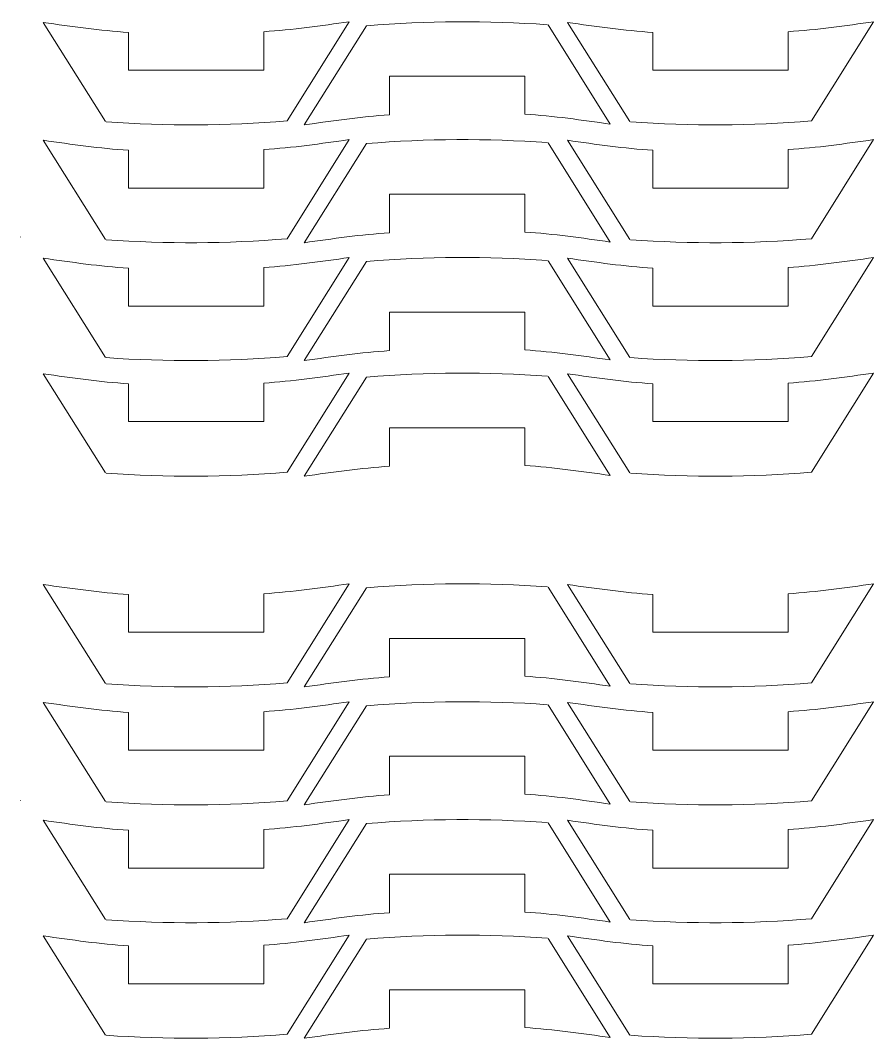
# Model space of a CAD drawing. Header units: centimetres. Extents: x -226 to -75, y 0 to 222.
# Drawn here: x -216.22 to -211.49, y 15 to 20.65 of the extents above; entities that cross this region are included whole.
import ezdxf

# ---------------------------------------------------------------- set-up
doc = ezdxf.new("R2010")
doc.units = ezdxf.units.CM
doc.header["$MEASUREMENT"] = 0
doc.layers.add('layer 1', color=7, linetype='Continuous')

msp = doc.modelspace()

# ---------------------------------------------------------------- linework, layer by layer
at = {"layer": 'layer 1', "color": 1, "lineweight": 9}
for points, knots in [([(-215.62171, 20.58066), (-215.7787, 20.59103), (-215.93872, 20.61382), (-216.09426, 20.63608), (-216.09426, 20.63608), (-216.09426, 20.63608), (-215.74938, 20.08695), (-215.74938, 20.08695)], [0, 0, 0, 0, 0.3333333, 0.3333333, 0.3333333, 0.3333333, 1, 1, 1, 1]), ([(-214.87175, 20.58466), (-214.71476, 20.59503), (-214.55474, 20.61782), (-214.3992, 20.64008), (-214.3992, 20.64008), (-214.3992, 20.64008), (-214.74408, 20.09095), (-214.74408, 20.09095)], [0, 0, 0, 0, 0.3333333, 0.3333333, 0.3333333, 0.3333333, 1, 1, 1, 1]), ([(-214.1757, 20.12426), (-214.33265, 20.11388), (-214.49271, 20.0911), (-214.64825, 20.06884), (-214.64825, 20.06884), (-214.64825, 20.06884), (-214.30337, 20.61797), (-214.30337, 20.61797)], [0, 0, 0, 0, 0.3333333, 0.3333333, 0.3333333, 0.3333333, 1, 1, 1, 1]), ([(-213.42571, 20.12825), (-213.26876, 20.11788), (-213.1087, 20.09509), (-212.95316, 20.07283), (-212.95316, 20.07283), (-212.95316, 20.07283), (-213.29804, 20.62197), (-213.29804, 20.62197)], [0, 0, 0, 0, 0.3333333, 0.3333333, 0.3333333, 0.3333333, 1, 1, 1, 1]), ([(-212.71684, 20.58066), (-212.87383, 20.59103), (-213.03385, 20.61382), (-213.18939, 20.63608), (-213.18939, 20.63608), (-213.18939, 20.63608), (-212.84451, 20.08695), (-212.84451, 20.08695)], [0, 0, 0, 0, 0.3333333, 0.3333333, 0.3333333, 0.3333333, 1, 1, 1, 1]), ([(-211.96688, 20.58466), (-211.80989, 20.59503), (-211.64987, 20.61782), (-211.49433, 20.64008), (-211.49433, 20.64008), (-211.49433, 20.64008), (-211.83921, 20.09095), (-211.83921, 20.09095)], [0, 0, 0, 0, 0.3333333, 0.3333333, 0.3333333, 0.3333333, 1, 1, 1, 1]), ([(-215.62171, 19.92768), (-215.7787, 19.93809), (-215.93872, 19.96088), (-216.09426, 19.98314), (-216.09426, 19.98314), (-216.09426, 19.98314), (-215.74938, 19.434), (-215.74938, 19.434)], [0, 0, 0, 0, 0.3333333, 0.3333333, 0.3333333, 0.3333333, 1, 1, 1, 1]), ([(-214.87175, 19.93168), (-214.71476, 19.94208), (-214.55474, 19.96487), (-214.3992, 19.98713), (-214.3992, 19.98713), (-214.3992, 19.98713), (-214.74408, 19.438), (-214.74408, 19.438)], [0, 0, 0, 0, 0.3333333, 0.3333333, 0.3333333, 0.3333333, 1, 1, 1, 1]), ([(-212.71684, 19.92768), (-212.87383, 19.93809), (-213.03385, 19.96088), (-213.18939, 19.98314), (-213.18939, 19.98314), (-213.18939, 19.98314), (-212.84451, 19.434), (-212.84451, 19.434)], [0, 0, 0, 0, 0.3333333, 0.3333333, 0.3333333, 0.3333333, 1, 1, 1, 1]), ([(-211.96688, 19.93168), (-211.80989, 19.94208), (-211.64987, 19.96487), (-211.49433, 19.98713), (-211.49433, 19.98713), (-211.49433, 19.98713), (-211.83921, 19.438), (-211.83921, 19.438)], [0, 0, 0, 0, 0.3333333, 0.3333333, 0.3333333, 0.3333333, 1, 1, 1, 1]), ([(-214.1757, 19.47128), (-214.33265, 19.46094), (-214.49271, 19.43815), (-214.64825, 19.41589), (-214.64825, 19.41589), (-214.64825, 19.41589), (-214.30337, 19.96502), (-214.30337, 19.96502)], [0, 0, 0, 0, 0.3333333, 0.3333333, 0.3333333, 0.3333333, 1, 1, 1, 1]), ([(-213.42571, 19.47527), (-213.26876, 19.46493), (-213.1087, 19.44214), (-212.95316, 19.41988), (-212.95316, 19.41988), (-212.95316, 19.41988), (-213.29804, 19.96902), (-213.29804, 19.96902)], [0, 0, 0, 0, 0.3333333, 0.3333333, 0.3333333, 0.3333333, 1, 1, 1, 1]), ([(-216.2212, 19.44664), (-216.2212, 19.44664), (-216.2212, 19.44735), (-216.2212, 19.44735), (-216.2212, 19.44735), (-216.2212, 19.44735), (-216.2212, 19.44802), (-216.2212, 19.44802), (-216.2212, 19.44802), (-216.2212, 19.44802), (-216.2212, 19.44664), (-216.2212, 19.44664)], [0, 0, 0, 0, 0.25, 0.25, 0.25, 0.25, 0.5, 0.5, 0.5, 0.5, 1, 1, 1, 1]), ([(-215.62171, 19.27473), (-215.7787, 19.2851), (-215.93872, 19.30789), (-216.09426, 19.33015), (-216.09426, 19.33015), (-216.09426, 19.33015), (-215.74938, 18.78102), (-215.74938, 18.78102)], [0, 0, 0, 0, 0.3333333, 0.3333333, 0.3333333, 0.3333333, 1, 1, 1, 1]), ([(-214.87175, 19.27873), (-214.71476, 19.2891), (-214.55474, 19.31189), (-214.3992, 19.33415), (-214.3992, 19.33415), (-214.3992, 19.33415), (-214.74408, 18.78502), (-214.74408, 18.78502)], [0, 0, 0, 0, 0.3333333, 0.3333333, 0.3333333, 0.3333333, 1, 1, 1, 1]), ([(-214.1757, 18.81833), (-214.33265, 18.80795), (-214.49271, 18.78516), (-214.64825, 18.7629), (-214.64825, 18.7629), (-214.64825, 18.7629), (-214.30337, 19.31204), (-214.30337, 19.31204)], [0, 0, 0, 0, 0.3333333, 0.3333333, 0.3333333, 0.3333333, 1, 1, 1, 1]), ([(-213.42571, 18.82232), (-213.26876, 18.81195), (-213.1087, 18.78916), (-212.95316, 18.7669), (-212.95316, 18.7669), (-212.95316, 18.7669), (-213.29804, 19.31604), (-213.29804, 19.31604)], [0, 0, 0, 0, 0.3333333, 0.3333333, 0.3333333, 0.3333333, 1, 1, 1, 1]), ([(-212.71684, 19.27473), (-212.87383, 19.2851), (-213.03385, 19.30789), (-213.18939, 19.33015), (-213.18939, 19.33015), (-213.18939, 19.33015), (-212.84451, 18.78102), (-212.84451, 18.78102)], [0, 0, 0, 0, 0.3333333, 0.3333333, 0.3333333, 0.3333333, 1, 1, 1, 1]), ([(-211.96688, 19.27873), (-211.80989, 19.2891), (-211.64987, 19.31189), (-211.49433, 19.33415), (-211.49433, 19.33415), (-211.49433, 19.33415), (-211.83921, 18.78502), (-211.83921, 18.78502)], [0, 0, 0, 0, 0.3333333, 0.3333333, 0.3333333, 0.3333333, 1, 1, 1, 1]), ([(-215.62171, 18.63467), (-215.7787, 18.64504), (-215.93872, 18.66783), (-216.09426, 18.69009), (-216.09426, 18.69009), (-216.09426, 18.69009), (-215.74938, 18.14095), (-215.74938, 18.14095)], [0, 0, 0, 0, 0.3333333, 0.3333333, 0.3333333, 0.3333333, 1, 1, 1, 1]), ([(-214.87175, 18.63866), (-214.71476, 18.64904), (-214.55474, 18.67182), (-214.3992, 18.69408), (-214.3992, 18.69408), (-214.3992, 18.69408), (-214.74408, 18.14495), (-214.74408, 18.14495)], [0, 0, 0, 0, 0.3333333, 0.3333333, 0.3333333, 0.3333333, 1, 1, 1, 1]), ([(-212.71684, 18.63467), (-212.87383, 18.64504), (-213.03385, 18.66783), (-213.18939, 18.69009), (-213.18939, 18.69009), (-213.18939, 18.69009), (-212.84451, 18.14095), (-212.84451, 18.14095)], [0, 0, 0, 0, 0.3333333, 0.3333333, 0.3333333, 0.3333333, 1, 1, 1, 1]), ([(-211.96688, 18.63866), (-211.80989, 18.64904), (-211.64987, 18.67182), (-211.49433, 18.69408), (-211.49433, 18.69408), (-211.49433, 18.69408), (-211.83921, 18.14495), (-211.83921, 18.14495)], [0, 0, 0, 0, 0.3333333, 0.3333333, 0.3333333, 0.3333333, 1, 1, 1, 1]), ([(-214.1757, 18.17826), (-214.33265, 18.16789), (-214.49271, 18.1451), (-214.64825, 18.12284), (-214.64825, 18.12284), (-214.64825, 18.12284), (-214.30337, 18.67197), (-214.30337, 18.67197)], [0, 0, 0, 0, 0.3333333, 0.3333333, 0.3333333, 0.3333333, 1, 1, 1, 1]), ([(-213.42571, 18.18226), (-213.26876, 18.17189), (-213.1087, 18.1491), (-212.95316, 18.12684), (-212.95316, 18.12684), (-212.95316, 18.12684), (-213.29804, 18.67597), (-213.29804, 18.67597)], [0, 0, 0, 0, 0.3333333, 0.3333333, 0.3333333, 0.3333333, 1, 1, 1, 1]), ([(-215.62171, 17.46771), (-215.7787, 17.47808), (-215.93872, 17.50087), (-216.09426, 17.52313), (-216.09426, 17.52313), (-216.09426, 17.52313), (-215.74938, 16.974), (-215.74938, 16.974)], [0, 0, 0, 0, 0.3333333, 0.3333333, 0.3333333, 0.3333333, 1, 1, 1, 1]), ([(-214.87175, 17.47171), (-214.71476, 17.48208), (-214.55474, 17.50487), (-214.3992, 17.52713), (-214.3992, 17.52713), (-214.3992, 17.52713), (-214.74408, 16.97799), (-214.74408, 16.97799)], [0, 0, 0, 0, 0.3333333, 0.3333333, 0.3333333, 0.3333333, 1, 1, 1, 1]), ([(-214.1757, 17.0113), (-214.33265, 17.00093), (-214.49271, 16.97814), (-214.64825, 16.95588), (-214.64825, 16.95588), (-214.64825, 16.95588), (-214.30337, 17.50502), (-214.30337, 17.50502)], [0, 0, 0, 0, 0.3333333, 0.3333333, 0.3333333, 0.3333333, 1, 1, 1, 1]), ([(-213.42571, 17.0153), (-213.26876, 17.00493), (-213.1087, 16.98214), (-212.95316, 16.95988), (-212.95316, 16.95988), (-212.95316, 16.95988), (-213.29804, 17.50901), (-213.29804, 17.50901)], [0, 0, 0, 0, 0.3333333, 0.3333333, 0.3333333, 0.3333333, 1, 1, 1, 1]), ([(-212.71684, 17.46771), (-212.87383, 17.47808), (-213.03385, 17.50087), (-213.18939, 17.52313), (-213.18939, 17.52313), (-213.18939, 17.52313), (-212.84451, 16.974), (-212.84451, 16.974)], [0, 0, 0, 0, 0.3333333, 0.3333333, 0.3333333, 0.3333333, 1, 1, 1, 1]), ([(-211.96688, 17.47171), (-211.80989, 17.48208), (-211.64987, 17.50487), (-211.49433, 17.52713), (-211.49433, 17.52713), (-211.49433, 17.52713), (-211.83921, 16.97799), (-211.83921, 16.97799)], [0, 0, 0, 0, 0.3333333, 0.3333333, 0.3333333, 0.3333333, 1, 1, 1, 1]), ([(-215.62171, 16.81473), (-215.7787, 16.82514), (-215.93872, 16.84792), (-216.09426, 16.87018), (-216.09426, 16.87018), (-216.09426, 16.87018), (-215.74938, 16.32105), (-215.74938, 16.32105)], [0, 0, 0, 0, 0.3333333, 0.3333333, 0.3333333, 0.3333333, 1, 1, 1, 1]), ([(-214.87175, 16.81872), (-214.71476, 16.82913), (-214.55474, 16.85192), (-214.3992, 16.87418), (-214.3992, 16.87418), (-214.3992, 16.87418), (-214.74408, 16.32504), (-214.74408, 16.32504)], [0, 0, 0, 0, 0.3333333, 0.3333333, 0.3333333, 0.3333333, 1, 1, 1, 1]), ([(-214.1757, 16.35832), (-214.33265, 16.34799), (-214.49271, 16.3252), (-214.64825, 16.30294), (-214.64825, 16.30294), (-214.64825, 16.30294), (-214.30337, 16.85207), (-214.30337, 16.85207)], [0, 0, 0, 0, 0.3333333, 0.3333333, 0.3333333, 0.3333333, 1, 1, 1, 1]), ([(-213.42571, 16.36232), (-213.26876, 16.35198), (-213.1087, 16.32919), (-212.95316, 16.30693), (-212.95316, 16.30693), (-212.95316, 16.30693), (-213.29804, 16.85606), (-213.29804, 16.85606)], [0, 0, 0, 0, 0.3333333, 0.3333333, 0.3333333, 0.3333333, 1, 1, 1, 1]), ([(-212.71684, 16.81473), (-212.87383, 16.82514), (-213.03385, 16.84792), (-213.18939, 16.87018), (-213.18939, 16.87018), (-213.18939, 16.87018), (-212.84451, 16.32105), (-212.84451, 16.32105)], [0, 0, 0, 0, 0.3333333, 0.3333333, 0.3333333, 0.3333333, 1, 1, 1, 1]), ([(-211.96688, 16.81872), (-211.80989, 16.82913), (-211.64987, 16.85192), (-211.49433, 16.87418), (-211.49433, 16.87418), (-211.49433, 16.87418), (-211.83921, 16.32504), (-211.83921, 16.32504)], [0, 0, 0, 0, 0.3333333, 0.3333333, 0.3333333, 0.3333333, 1, 1, 1, 1]), ([(-216.2212, 16.3267), (-216.2212, 16.3267), (-216.2212, 16.3274), (-216.2212, 16.3274), (-216.2212, 16.3274), (-216.2212, 16.3274), (-216.2212, 16.32807), (-216.2212, 16.32807), (-216.2212, 16.32807), (-216.2212, 16.32807), (-216.2212, 16.3267), (-216.2212, 16.3267)], [0, 0, 0, 0, 0.25, 0.25, 0.25, 0.25, 0.5, 0.5, 0.5, 0.5, 1, 1, 1, 1]), ([(-215.62171, 16.16178), (-215.7787, 16.17215), (-215.93872, 16.19494), (-216.09426, 16.2172), (-216.09426, 16.2172), (-216.09426, 16.2172), (-215.74938, 15.66807), (-215.74938, 15.66807)], [0, 0, 0, 0, 0.3333333, 0.3333333, 0.3333333, 0.3333333, 1, 1, 1, 1]), ([(-214.87175, 16.16577), (-214.71476, 16.17614), (-214.55474, 16.19893), (-214.3992, 16.22119), (-214.3992, 16.22119), (-214.3992, 16.22119), (-214.74408, 15.67206), (-214.74408, 15.67206)], [0, 0, 0, 0, 0.3333333, 0.3333333, 0.3333333, 0.3333333, 1, 1, 1, 1]), ([(-213.42571, 15.70937), (-213.26876, 15.69899), (-213.1087, 15.6762), (-212.95316, 15.65394), (-212.95316, 15.65394), (-212.95316, 15.65394), (-213.29804, 16.20308), (-213.29804, 16.20308)], [0, 0, 0, 0, 0.3333333, 0.3333333, 0.3333333, 0.3333333, 1, 1, 1, 1]), ([(-212.71684, 16.16178), (-212.87383, 16.17215), (-213.03385, 16.19494), (-213.18939, 16.2172), (-213.18939, 16.2172), (-213.18939, 16.2172), (-212.84451, 15.66807), (-212.84451, 15.66807)], [0, 0, 0, 0, 0.3333333, 0.3333333, 0.3333333, 0.3333333, 1, 1, 1, 1]), ([(-211.96688, 16.16577), (-211.80989, 16.17614), (-211.64987, 16.19893), (-211.49433, 16.22119), (-211.49433, 16.22119), (-211.49433, 16.22119), (-211.83921, 15.67206), (-211.83921, 15.67206)], [0, 0, 0, 0, 0.3333333, 0.3333333, 0.3333333, 0.3333333, 1, 1, 1, 1]), ([(-214.1757, 15.70537), (-214.33265, 15.695), (-214.49271, 15.67221), (-214.64825, 15.64995), (-214.64825, 15.64995), (-214.64825, 15.64995), (-214.30337, 16.19909), (-214.30337, 16.19909)], [0, 0, 0, 0, 0.3333333, 0.3333333, 0.3333333, 0.3333333, 1, 1, 1, 1]), ([(-214.87175, 15.52571), (-214.71476, 15.53608), (-214.55474, 15.55887), (-214.3992, 15.58113), (-214.3992, 15.58113), (-214.3992, 15.58113), (-214.74408, 15.032), (-214.74408, 15.032)], [0, 0, 0, 0, 0.3333333, 0.3333333, 0.3333333, 0.3333333, 1, 1, 1, 1]), ([(-211.96688, 15.52571), (-211.80989, 15.53608), (-211.64987, 15.55887), (-211.49433, 15.58113), (-211.49433, 15.58113), (-211.49433, 15.58113), (-211.83921, 15.032), (-211.83921, 15.032)], [0, 0, 0, 0, 0.3333333, 0.3333333, 0.3333333, 0.3333333, 1, 1, 1, 1]), ([(-215.62171, 15.52171), (-215.7787, 15.53208), (-215.93872, 15.55487), (-216.09426, 15.57713), (-216.09426, 15.57713), (-216.09426, 15.57713), (-215.74938, 15.028), (-215.74938, 15.028)], [0, 0, 0, 0, 0.3333333, 0.3333333, 0.3333333, 0.3333333, 1, 1, 1, 1]), ([(-214.1757, 15.06531), (-214.33265, 15.05494), (-214.49271, 15.03215), (-214.64825, 15.00989), (-214.64825, 15.00989), (-214.64825, 15.00989), (-214.30337, 15.55902), (-214.30337, 15.55902)], [0, 0, 0, 0, 0.3333333, 0.3333333, 0.3333333, 0.3333333, 1, 1, 1, 1]), ([(-213.42571, 15.0693), (-213.26876, 15.05893), (-213.1087, 15.03614), (-212.95316, 15.01388), (-212.95316, 15.01388), (-212.95316, 15.01388), (-213.29804, 15.56302), (-213.29804, 15.56302)], [0, 0, 0, 0, 0.3333333, 0.3333333, 0.3333333, 0.3333333, 1, 1, 1, 1]), ([(-212.71684, 15.52171), (-212.87383, 15.53208), (-213.03385, 15.55487), (-213.18939, 15.57713), (-213.18939, 15.57713), (-213.18939, 15.57713), (-212.84451, 15.028), (-212.84451, 15.028)], [0, 0, 0, 0, 0.3333333, 0.3333333, 0.3333333, 0.3333333, 1, 1, 1, 1])]:
    msp.add_open_spline(points, degree=3, knots=knots, dxfattribs=at)
for points in [[(-214.30338, 20.61797), (-213.96933, 20.64563), (-213.63681, 20.64736), (-213.30163, 20.62312)], [(-215.62171, 20.37127), (-215.62171, 20.37127), (-215.62171, 20.58068), (-215.62171, 20.58068)], [(-214.87175, 20.58466), (-214.87175, 20.58466), (-214.87175, 20.37126), (-214.87175, 20.37126)], [(-212.71684, 20.37127), (-212.71684, 20.37127), (-212.71684, 20.58068), (-212.71684, 20.58068)], [(-211.96688, 20.58466), (-211.96688, 20.58466), (-211.96688, 20.37126), (-211.96688, 20.37126)], [(-214.87175, 20.37127), (-214.87175, 20.37127), (-215.62172, 20.37127), (-215.62172, 20.37127)], [(-214.1757, 20.33765), (-214.1757, 20.33765), (-213.4257, 20.33765), (-213.4257, 20.33765)], [(-214.1757, 20.12426), (-214.1757, 20.12426), (-214.1757, 20.33765), (-214.1757, 20.33765)], [(-213.42571, 20.33765), (-213.42571, 20.33765), (-213.42571, 20.12824), (-213.42571, 20.12824)], [(-211.96688, 20.37127), (-211.96688, 20.37127), (-212.71685, 20.37127), (-212.71685, 20.37127)], [(-214.74408, 20.09094), (-215.07812, 20.06329), (-215.41065, 20.06156), (-215.74582, 20.08579)], [(-211.83921, 20.09094), (-212.17325, 20.06329), (-212.50578, 20.06156), (-212.84095, 20.08579)], [(-214.30338, 19.96503), (-213.96933, 19.99265), (-213.63681, 19.99438), (-213.30163, 19.97014)], [(-215.62171, 19.71829), (-215.62171, 19.71829), (-215.62171, 19.9277), (-215.62171, 19.9277)], [(-214.87175, 19.93168), (-214.87175, 19.93168), (-214.87175, 19.71828), (-214.87175, 19.71828)], [(-212.71684, 19.71829), (-212.71684, 19.71829), (-212.71684, 19.9277), (-212.71684, 19.9277)], [(-211.96688, 19.93168), (-211.96688, 19.93168), (-211.96688, 19.71828), (-211.96688, 19.71828)], [(-214.87175, 19.71829), (-214.87175, 19.71829), (-215.62172, 19.71829), (-215.62172, 19.71829)], [(-211.96688, 19.71829), (-211.96688, 19.71829), (-212.71685, 19.71829), (-212.71685, 19.71829)], [(-214.1757, 19.47128), (-214.1757, 19.47128), (-214.1757, 19.68467), (-214.1757, 19.68467)], [(-214.1757, 19.68466), (-214.1757, 19.68466), (-213.4257, 19.68466), (-213.4257, 19.68466)], [(-213.42571, 19.68466), (-213.42571, 19.68466), (-213.42571, 19.47525), (-213.42571, 19.47525)], [(-214.74408, 19.43799), (-215.07812, 19.4103), (-215.41065, 19.40857), (-215.74582, 19.43284)], [(-211.83921, 19.43799), (-212.17325, 19.4103), (-212.50578, 19.40857), (-212.84095, 19.43284)], [(-214.30338, 19.31204), (-213.96933, 19.3397), (-213.63681, 19.34143), (-213.30163, 19.31719)], [(-215.62171, 19.06534), (-215.62171, 19.06534), (-215.62171, 19.27475), (-215.62171, 19.27475)], [(-214.87175, 19.27873), (-214.87175, 19.27873), (-214.87175, 19.06533), (-214.87175, 19.06533)], [(-212.71684, 19.06534), (-212.71684, 19.06534), (-212.71684, 19.27475), (-212.71684, 19.27475)], [(-211.96688, 19.27873), (-211.96688, 19.27873), (-211.96688, 19.06533), (-211.96688, 19.06533)], [(-214.87175, 19.06534), (-214.87175, 19.06534), (-215.62172, 19.06534), (-215.62172, 19.06534)], [(-214.1757, 18.81833), (-214.1757, 18.81833), (-214.1757, 19.03172), (-214.1757, 19.03172)], [(-214.1757, 19.03171), (-214.1757, 19.03171), (-213.4257, 19.03171), (-213.4257, 19.03171)], [(-213.42571, 19.03171), (-213.42571, 19.03171), (-213.42571, 18.82231), (-213.42571, 18.82231)], [(-211.96688, 19.06534), (-211.96688, 19.06534), (-212.71685, 19.06534), (-212.71685, 19.06534)], [(-214.74408, 18.78501), (-215.07812, 18.75735), (-215.41065, 18.75562), (-215.74582, 18.77986)], [(-211.83921, 18.78501), (-212.17325, 18.75735), (-212.50578, 18.75562), (-212.84095, 18.77986)], [(-214.30338, 18.67198), (-213.96933, 18.69963), (-213.63681, 18.70136), (-213.30163, 18.67713)], [(-215.62171, 18.42528), (-215.62171, 18.42528), (-215.62171, 18.63468), (-215.62171, 18.63468)], [(-214.87175, 18.63866), (-214.87175, 18.63866), (-214.87175, 18.42527), (-214.87175, 18.42527)], [(-212.71684, 18.42528), (-212.71684, 18.42528), (-212.71684, 18.63468), (-212.71684, 18.63468)], [(-211.96688, 18.63866), (-211.96688, 18.63866), (-211.96688, 18.42527), (-211.96688, 18.42527)], [(-214.87175, 18.42528), (-214.87175, 18.42528), (-215.62172, 18.42528), (-215.62172, 18.42528)], [(-211.96688, 18.42528), (-211.96688, 18.42528), (-212.71685, 18.42528), (-212.71685, 18.42528)], [(-214.1757, 18.17826), (-214.1757, 18.17826), (-214.1757, 18.39166), (-214.1757, 18.39166)], [(-214.1757, 18.39165), (-214.1757, 18.39165), (-213.4257, 18.39165), (-213.4257, 18.39165)], [(-213.42571, 18.39165), (-213.42571, 18.39165), (-213.42571, 18.18224), (-213.42571, 18.18224)], [(-214.74408, 18.14495), (-215.07812, 18.11729), (-215.41065, 18.11556), (-215.74582, 18.1398)], [(-211.83921, 18.14495), (-212.17325, 18.11729), (-212.50578, 18.11556), (-212.84095, 18.1398)], [(-214.30338, 17.50502), (-213.96933, 17.53268), (-213.63681, 17.53441), (-213.30163, 17.51017)], [(-215.62171, 17.25832), (-215.62171, 17.25832), (-215.62171, 17.46773), (-215.62171, 17.46773)], [(-214.87175, 17.47171), (-214.87175, 17.47171), (-214.87175, 17.25831), (-214.87175, 17.25831)], [(-212.71684, 17.25832), (-212.71684, 17.25832), (-212.71684, 17.46773), (-212.71684, 17.46773)], [(-211.96688, 17.47171), (-211.96688, 17.47171), (-211.96688, 17.25831), (-211.96688, 17.25831)], [(-214.87175, 17.25832), (-214.87175, 17.25832), (-215.62172, 17.25832), (-215.62172, 17.25832)], [(-214.1757, 17.0113), (-214.1757, 17.0113), (-214.1757, 17.2247), (-214.1757, 17.2247)], [(-214.1757, 17.22469), (-214.1757, 17.22469), (-213.4257, 17.22469), (-213.4257, 17.22469)], [(-213.42571, 17.22469), (-213.42571, 17.22469), (-213.42571, 17.01528), (-213.42571, 17.01528)], [(-211.96688, 17.25832), (-211.96688, 17.25832), (-212.71685, 17.25832), (-212.71685, 17.25832)], [(-214.74408, 16.97799), (-215.07812, 16.95033), (-215.41065, 16.9486), (-215.74582, 16.97284)], [(-211.83921, 16.97799), (-212.17325, 16.95033), (-212.50578, 16.9486), (-212.84095, 16.97284)], [(-214.30338, 16.85207), (-213.96933, 16.87969), (-213.63681, 16.88142), (-213.30163, 16.85719)], [(-215.62171, 16.60533), (-215.62171, 16.60533), (-215.62171, 16.81474), (-215.62171, 16.81474)], [(-214.87175, 16.81872), (-214.87175, 16.81872), (-214.87175, 16.60533), (-214.87175, 16.60533)], [(-212.71684, 16.60533), (-212.71684, 16.60533), (-212.71684, 16.81474), (-212.71684, 16.81474)], [(-211.96688, 16.81872), (-211.96688, 16.81872), (-211.96688, 16.60533), (-211.96688, 16.60533)], [(-214.87175, 16.60533), (-214.87175, 16.60533), (-215.62172, 16.60533), (-215.62172, 16.60533)], [(-211.96688, 16.60533), (-211.96688, 16.60533), (-212.71685, 16.60533), (-212.71685, 16.60533)], [(-214.1757, 16.35832), (-214.1757, 16.35832), (-214.1757, 16.57172), (-214.1757, 16.57172)], [(-214.1757, 16.57171), (-214.1757, 16.57171), (-213.4257, 16.57171), (-213.4257, 16.57171)], [(-213.42571, 16.57171), (-213.42571, 16.57171), (-213.42571, 16.3623), (-213.42571, 16.3623)], [(-214.74408, 16.32504), (-215.07812, 16.29735), (-215.41065, 16.29562), (-215.74582, 16.31989)], [(-211.83921, 16.32504), (-212.17325, 16.29735), (-212.50578, 16.29562), (-212.84095, 16.31989)], [(-214.30338, 16.19909), (-213.96933, 16.22675), (-213.63681, 16.22848), (-213.30163, 16.20424)], [(-215.62171, 15.95238), (-215.62171, 15.95238), (-215.62171, 16.16179), (-215.62171, 16.16179)], [(-214.87175, 16.16577), (-214.87175, 16.16577), (-214.87175, 15.95238), (-214.87175, 15.95238)], [(-212.71684, 15.95238), (-212.71684, 15.95238), (-212.71684, 16.16179), (-212.71684, 16.16179)], [(-211.96688, 16.16577), (-211.96688, 16.16577), (-211.96688, 15.95238), (-211.96688, 15.95238)], [(-214.87175, 15.95238), (-214.87175, 15.95238), (-215.62172, 15.95238), (-215.62172, 15.95238)], [(-214.1757, 15.70537), (-214.1757, 15.70537), (-214.1757, 15.91877), (-214.1757, 15.91877)], [(-214.1757, 15.91876), (-214.1757, 15.91876), (-213.4257, 15.91876), (-213.4257, 15.91876)], [(-213.42571, 15.91876), (-213.42571, 15.91876), (-213.42571, 15.70935), (-213.42571, 15.70935)], [(-211.96688, 15.95238), (-211.96688, 15.95238), (-212.71685, 15.95238), (-212.71685, 15.95238)], [(-214.74408, 15.67206), (-215.07812, 15.6444), (-215.41065, 15.64267), (-215.74582, 15.66691)], [(-211.83921, 15.67206), (-212.17325, 15.6444), (-212.50578, 15.64267), (-212.84095, 15.66691)], [(-214.30338, 15.55902), (-213.96933, 15.58668), (-213.63681, 15.58841), (-213.30163, 15.56417)], [(-214.87175, 15.52571), (-214.87175, 15.52571), (-214.87175, 15.31231), (-214.87175, 15.31231)], [(-211.96688, 15.52571), (-211.96688, 15.52571), (-211.96688, 15.31231), (-211.96688, 15.31231)], [(-215.62171, 15.31232), (-215.62171, 15.31232), (-215.62171, 15.52173), (-215.62171, 15.52173)], [(-212.71684, 15.31232), (-212.71684, 15.31232), (-212.71684, 15.52173), (-212.71684, 15.52173)], [(-214.87175, 15.31232), (-214.87175, 15.31232), (-215.62172, 15.31232), (-215.62172, 15.31232)], [(-211.96688, 15.31232), (-211.96688, 15.31232), (-212.71685, 15.31232), (-212.71685, 15.31232)], [(-214.1757, 15.06531), (-214.1757, 15.06531), (-214.1757, 15.2787), (-214.1757, 15.2787)], [(-214.1757, 15.27869), (-214.1757, 15.27869), (-213.4257, 15.27869), (-213.4257, 15.27869)], [(-213.42571, 15.27869), (-213.42571, 15.27869), (-213.42571, 15.06929), (-213.42571, 15.06929)], [(-214.74408, 15.03199), (-215.07812, 15.00434), (-215.41065, 15.00261), (-215.74582, 15.02684)], [(-211.83921, 15.03199), (-212.17325, 15.00434), (-212.50578, 15.00261), (-212.84095, 15.02684)]]:
    msp.add_open_spline(points, degree=3, dxfattribs=at)

doc.saveas('drawing.dxf')
